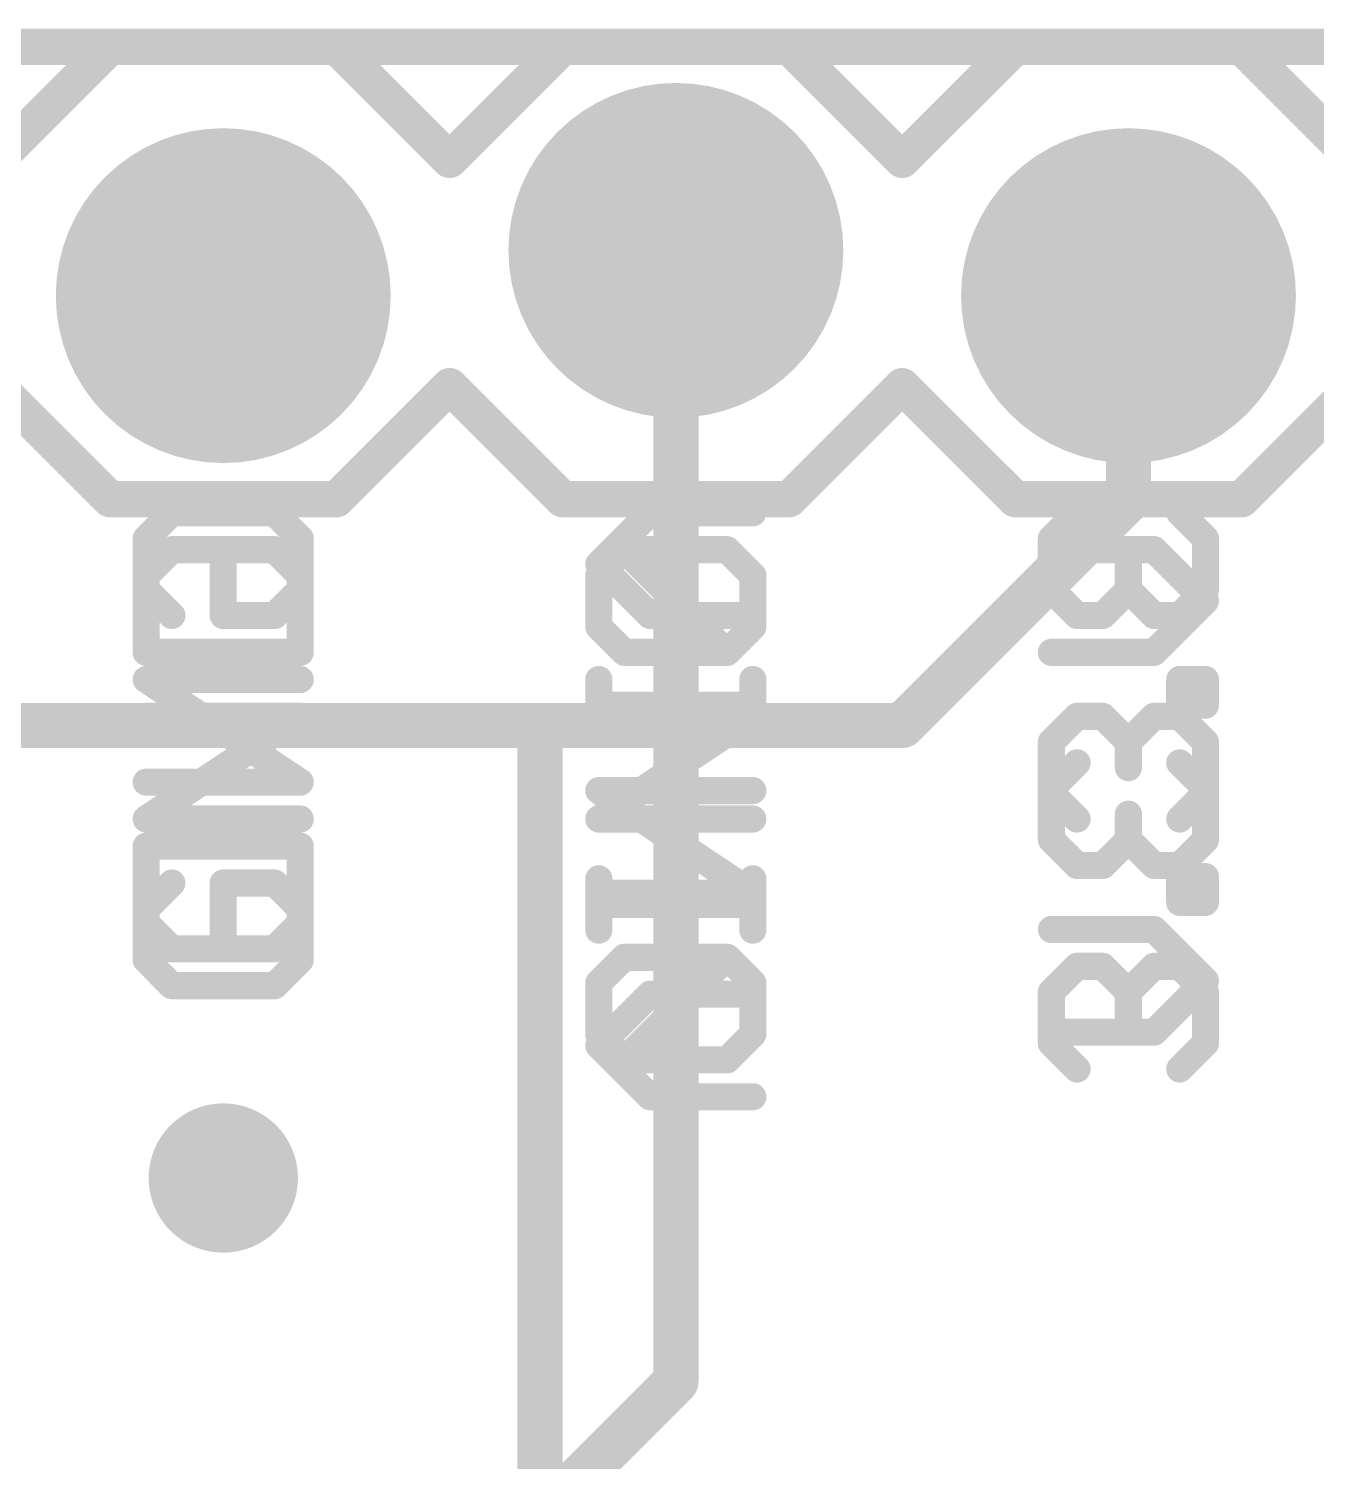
# Model space of a CAD drawing. Extents: x -22 to 88, y -20 to 45.
# Drawn here: x 17.96 to 25.18, y 36.51 to 44.55 of the extents above; entities that cross this region are included whole.
import ezdxf

# ---------------------------------------------------------------- set-up
doc = ezdxf.new("R2010")
doc.units = 0
for name, color, linetype in [('1', 12, 'CONTINUOUS'), ('16', 132, 'CONTINUOUS'), ('17', 110, 'CONTINUOUS'), ('18', 110, 'CONTINUOUS'), ('20', 53, 'CONTINUOUS'), ('21', 41, 'CONTINUOUS'), ('22', 40, 'CONTINUOUS'), ('51', 53, 'CONTINUOUS')]:
    doc.layers.add(name, color=color, linetype=linetype)

# ---------------------------------------------------------------- blocks, each defined once
blk = doc.blocks.new('RECT')
blk.add_solid([(-0.5, -0.5), (0.5, -0.5), (-0.5, 0.5), (0.5, 0.5)])
blk = doc.blocks.new('ROUNDP')
at = {"const_width": 0.5}
blk.add_lwpolyline([(0, -0.25, 1), (0, 0.25, 1), (0, -0.25)], format="xyb", dxfattribs=at)
blk = doc.blocks.new('ROUNDV')
at = {"const_width": 0.5}
blk.add_lwpolyline([(0, -0.25, 1), (0, 0.25, 1), (0, -0.25)], format="xyb", dxfattribs=at)

msp = doc.modelspace()

# ---------------------------------------------------------------- linework, layer by layer
at = {"layer": '1'}
for points, const_width in [([(1.778, 44.45), (28.702, 44.45)], 0.1524), ([(21.59, 36.957), (21.59, 43.307)], 0.254), ([(18.161, 33.528), (21.59, 36.957)], 0.254)]:
    msp.add_lwpolyline(points, dxfattribs=dict(at, const_width=const_width))
at = {"layer": '1', "const_width": 0.127}
for points in [[(21.6535, 43.307, 1), (21.5265, 43.307)], [(21.6349, 36.9121, 1), (21.5451, 37.0019)], [(21.5265, 36.957, 1), (21.6535, 36.957)]]:
    msp.add_lwpolyline(points, format="xyb", dxfattribs=at)
at = {"layer": '16'}
for points, const_width in [([(1.778, 44.45), (28.702, 44.45)], 0.1524), ([(24.13, 43.053), (24.13, 41.91)], 0.254), ([(24.13, 41.91), (22.86, 40.64)], 0.254), ([(20.828, 40.64), (15.113, 40.64)], 0.254), ([(22.86, 40.64), (20.828, 40.64)], 0.254), ([(20.828, 34.163), (20.828, 40.64)], 0.254)]:
    msp.add_lwpolyline(points, dxfattribs=dict(at, const_width=const_width))
at = {"layer": '16', "const_width": 0.127}
for points in [[(24.1935, 43.053, 1), (24.0665, 43.053)], [(24.1749, 41.8651, 1), (24.0851, 41.9549)], [(24.0665, 41.91, 1), (24.1935, 41.91)], [(20.828, 40.7035, 1), (20.828, 40.5765)], [(20.8915, 40.64, 1), (20.7645, 40.64)], [(20.828, 40.5765, 1), (20.828, 40.7035)], [(22.8151, 40.6849, 1), (22.9049, 40.5951)], [(22.86, 40.5765, 1), (22.86, 40.7035)]]:
    msp.add_lwpolyline(points, format="xyb", dxfattribs=at)
at = {"layer": '20', "const_width": 0.2032}
msp.add_lwpolyline([(1.778, 44.45), (28.702, 44.45)], dxfattribs=at)
at = {"layer": '21'}
for points, const_width in [([(17.78, 43.815), (18.415, 44.45)], 0.2032), ([(18.415, 44.45), (19.685, 44.45)], 0.2032), ([(19.685, 44.45), (20.32, 43.815)], 0.2032), ([(20.955, 44.45), (20.32, 43.815)], 0.2032), ([(20.955, 44.45), (22.225, 44.45)], 0.2032), ([(22.225, 44.45), (22.86, 43.815)], 0.2032), ([(23.495, 44.45), (22.86, 43.815)], 0.2032), ([(23.495, 44.45), (24.765, 44.45)], 0.2032), ([(24.765, 44.45), (25.4, 43.815)], 0.2032), ([(18.415, 41.91), (17.78, 42.545)], 0.2032), ([(20.32, 42.545), (19.685, 41.91)], 0.2032), ([(20.32, 42.545), (20.955, 41.91)], 0.2032), ([(22.86, 42.545), (22.225, 41.91)], 0.2032), ([(22.86, 42.545), (23.495, 41.91)], 0.2032), ([(25.4, 42.545), (24.765, 41.91)], 0.2032), ([(19.685, 41.91), (18.415, 41.91)], 0.2032), ([(22.225, 41.91), (20.955, 41.91)], 0.2032), ([(24.765, 41.91), (23.495, 41.91)], 0.2032), ([(18.7615, 41.6269), (18.6175, 41.4828)], 0.1524), ([(19.3377, 41.6269), (18.7615, 41.6269)], 0.1524), ([(19.4818, 41.4828), (19.3377, 41.6269)], 0.1524), ([(21.1575, 41.4828), (21.3015, 41.6269)], 0.1524), ([(21.3015, 41.6269), (21.8777, 41.6269)], 0.1524), ([(21.8777, 41.0507), (21.3015, 41.6269)], 0.1524), ([(21.8777, 41.6269), (22.0218, 41.4828)], 0.1524), ([(24.2737, 41.6269), (23.6975, 41.6269)], 0.1524), ([(24.5618, 41.3388), (24.2737, 41.6269)], 0.1524), ([(18.6175, 41.4828), (18.6175, 41.0507)], 0.1524), ([(19.4818, 41.0507), (19.4818, 41.4828)], 0.1524), ([(21.1575, 41.1947), (21.1575, 41.4828)], 0.1524), ([(22.0218, 41.4828), (22.0218, 41.1947)], 0.1524), ([(24.2737, 41.0507), (24.5618, 41.3388)], 0.1524), ([(21.3015, 41.0507), (21.1575, 41.1947)], 0.1524), ([(22.0218, 41.1947), (21.8777, 41.0507)], 0.1524), ([(18.6175, 41.0507), (19.4818, 41.0507)], 0.1524), ([(21.8777, 41.0507), (21.3015, 41.0507)], 0.1524), ([(23.6975, 41.0507), (24.2737, 41.0507)], 0.1524), ([(18.6175, 40.1152), (19.4818, 40.6914)], 0.1524), ([(19.4818, 40.6914), (18.6175, 40.6914)], 0.1524), ([(21.1575, 40.1152), (22.0218, 40.6914)], 0.1524), ([(22.0218, 40.6914), (21.1575, 40.6914)], 0.1524), ([(23.6975, 40.5473), (23.8415, 40.6914)], 0.1524), ([(23.8415, 40.6914), (23.9856, 40.6914)], 0.1524), ([(23.9856, 40.6914), (24.1296, 40.5473)], 0.1524), ([(24.1296, 40.5473), (24.2737, 40.6914)], 0.1524), ([(24.2737, 40.6914), (24.4177, 40.6914)], 0.1524), ([(24.4177, 40.6914), (24.5618, 40.5473)], 0.1524), ([(23.6975, 40.2592), (23.6975, 40.5473)], 0.1524), ([(24.1296, 40.5473), (24.1296, 40.4033)], 0.1524), ([(24.5618, 40.5473), (24.5618, 40.2592)], 0.1524), ([(23.8415, 40.1152), (23.6975, 40.2592)], 0.1524), ([(24.5618, 40.2592), (24.4177, 40.1152)], 0.1524), ([(19.4818, 40.1152), (18.6175, 40.1152)], 0.1524), ([(22.0218, 40.1152), (21.1575, 40.1152)], 0.1524), ([(18.7615, 39.7559), (18.6175, 39.6118)], 0.1524), ([(19.3377, 39.7559), (19.0496, 39.7559)], 0.1524), ([(19.0496, 39.7559), (19.0496, 39.4678)], 0.1524), ([(19.4818, 39.6118), (19.3377, 39.7559)], 0.1524), ([(21.1575, 39.4915), (21.1575, 39.7796)], 0.1524), ([(22.0218, 39.4915), (22.0218, 39.7796)], 0.1524), ([(24.4177, 39.6474), (24.4177, 39.7915)], 0.1524), ([(24.4177, 39.7915), (24.5618, 39.7915)], 0.1524), ([(24.5618, 39.7915), (24.5618, 39.6474)], 0.1524), ([(18.6175, 39.6118), (18.6175, 39.3237)], 0.1524), ([(19.4818, 39.3237), (19.4818, 39.6118)], 0.1524), ([(22.0218, 39.6355), (21.1575, 39.6355)], 0.1524), ([(24.5618, 39.6474), (24.4177, 39.6474)], 0.1524), ([(18.6175, 39.3237), (18.7615, 39.1796)], 0.1524), ([(19.3377, 39.1796), (19.4818, 39.3237)], 0.1524), ([(23.6975, 39.1441), (23.8415, 39.2881)], 0.1524), ([(23.8415, 39.2881), (23.9856, 39.2881)], 0.1524), ([(23.9856, 39.2881), (24.1296, 39.1441)], 0.1524), ([(24.1296, 39.1441), (24.2737, 39.2881)], 0.1524), ([(24.2737, 39.2881), (24.4177, 39.2881)], 0.1524), ([(24.4177, 39.2881), (24.5618, 39.1441)], 0.1524), ([(18.7615, 39.1796), (19.3377, 39.1796)], 0.1524), ([(21.1575, 38.8441), (21.4456, 39.1322)], 0.1524), ([(21.4456, 39.1322), (22.0218, 39.1322)], 0.1524), ([(21.5896, 38.556), (21.5896, 39.1322)], 0.1524), ([(23.6975, 38.8559), (23.6975, 39.1441)], 0.1524), ([(24.1296, 39.1441), (24.1296, 39)], 0.1524), ([(24.5618, 39.1441), (24.5618, 38.8559)], 0.1524), ([(23.8415, 38.7119), (23.6975, 38.8559)], 0.1524), ([(24.5618, 38.8559), (24.4177, 38.7119)], 0.1524), ([(21.4456, 38.556), (21.1575, 38.8441)], 0.1524), ([(22.0218, 38.556), (21.4456, 38.556)], 0.1524)]:
    msp.add_lwpolyline(points, dxfattribs=dict(at, const_width=const_width))
for points, const_width in [([(18.415, 44.5008, 1), (18.415, 44.3992)], 0.1016), ([(18.4509, 44.4141, 1), (18.3791, 44.4859)], 0.1016), ([(19.7209, 44.4859, 1), (19.6491, 44.4141)], 0.1016), ([(19.685, 44.3992, 1), (19.685, 44.5008)], 0.1016), ([(20.955, 44.5008, 1), (20.955, 44.3992)], 0.1016), ([(20.9909, 44.4141, 1), (20.9191, 44.4859)], 0.1016), ([(22.2609, 44.4859, 1), (22.1891, 44.4141)], 0.1016), ([(22.225, 44.3992, 1), (22.225, 44.5008)], 0.1016), ([(23.495, 44.5008, 1), (23.495, 44.3992)], 0.1016), ([(23.5309, 44.4141, 1), (23.4591, 44.4859)], 0.1016), ([(24.8009, 44.4859, 1), (24.7291, 44.4141)], 0.1016), ([(24.765, 44.3992, 1), (24.765, 44.5008)], 0.1016), ([(20.2841, 43.8509, 1), (20.3559, 43.7791)], 0.1016), ([(20.2841, 43.7791, 1), (20.3559, 43.8509)], 0.1016), ([(22.8241, 43.8509, 1), (22.8959, 43.7791)], 0.1016), ([(22.8241, 43.7791, 1), (22.8959, 43.8509)], 0.1016), ([(20.3559, 42.5809, 1), (20.2841, 42.5091)], 0.1016), ([(20.3559, 42.5091, 1), (20.2841, 42.5809)], 0.1016), ([(22.8959, 42.5809, 1), (22.8241, 42.5091)], 0.1016), ([(22.8959, 42.5091, 1), (22.8241, 42.5809)], 0.1016), ([(18.415, 41.9608, 1), (18.415, 41.8592)], 0.1016), ([(18.3791, 41.8741, 1), (18.4509, 41.9459)], 0.1016), ([(19.6491, 41.9459, 1), (19.7209, 41.8741)], 0.1016), ([(19.685, 41.8592, 1), (19.685, 41.9608)], 0.1016), ([(20.955, 41.9608, 1), (20.955, 41.8592)], 0.1016), ([(20.9191, 41.8741, 1), (20.9909, 41.9459)], 0.1016), ([(22.1891, 41.9459, 1), (22.2609, 41.8741)], 0.1016), ([(22.225, 41.8592, 1), (22.225, 41.9608)], 0.1016), ([(23.495, 41.9608, 1), (23.495, 41.8592)], 0.1016), ([(23.4591, 41.8741, 1), (23.5309, 41.9459)], 0.1016), ([(24.7291, 41.9459, 1), (24.8009, 41.8741)], 0.1016), ([(24.765, 41.8592, 1), (24.765, 41.9608)], 0.1016), ([(18.7615, 41.665, 1), (18.7615, 41.5888)], 0.0762), ([(18.7885, 41.6, 1), (18.7346, 41.6538)], 0.0762), ([(19.3647, 41.6538, 1), (19.3108, 41.6)], 0.0762), ([(19.3377, 41.5888, 1), (19.3377, 41.665)], 0.0762), ([(21.3015, 41.665, 1), (21.3015, 41.5888)], 0.0762), ([(21.3285, 41.6538, 1), (21.2746, 41.6)], 0.0762), ([(21.3285, 41.6, 1), (21.2746, 41.6538)], 0.0762), ([(21.9047, 41.6538, 1), (21.8508, 41.6)], 0.0762), ([(21.8777, 41.5888, 1), (21.8777, 41.665)], 0.0762), ([(23.6975, 41.665, 1), (23.6975, 41.5888)], 0.0762), ([(24.3006, 41.6538, 1), (24.2467, 41.6)], 0.0762), ([(24.2737, 41.5888, 1), (24.2737, 41.665)], 0.0762), ([(18.5905, 41.5098, 1), (18.6444, 41.4559)], 0.0762), ([(18.6556, 41.4828, 1), (18.5794, 41.4828)], 0.0762), ([(19.5199, 41.4828, 1), (19.4437, 41.4828)], 0.0762), ([(19.4549, 41.4559, 1), (19.5087, 41.5098)], 0.0762), ([(21.1305, 41.5098, 1), (21.1844, 41.4559)], 0.0762), ([(21.1956, 41.4828, 1), (21.1194, 41.4828)], 0.0762), ([(22.0599, 41.4828, 1), (21.9837, 41.4828)], 0.0762), ([(21.9949, 41.4559, 1), (22.0487, 41.5098)], 0.0762), ([(24.5887, 41.3119, 1), (24.5349, 41.3657)], 0.0762), ([(24.5349, 41.3119, 1), (24.5887, 41.3657)], 0.0762), ([(21.1844, 41.2217, 1), (21.1305, 41.1678)], 0.0762), ([(22.0487, 41.1678, 1), (21.9949, 41.2217)], 0.0762), ([(21.1194, 41.1947, 1), (21.1956, 41.1947)], 0.0762), ([(21.9837, 41.1947, 1), (22.0599, 41.1947)], 0.0762), ([(18.6175, 41.0888, 1), (18.6175, 41.0126)], 0.0762), ([(19.4818, 41.0126, 1), (19.4818, 41.0888)], 0.0762), ([(21.3015, 41.0888, 1), (21.3015, 41.0126)], 0.0762), ([(21.2746, 41.0237, 1), (21.3285, 41.0776)], 0.0762), ([(21.8508, 41.0776, 1), (21.9047, 41.0237)], 0.0762), ([(21.8508, 41.0237, 1), (21.9047, 41.0776)], 0.0762), ([(21.8777, 41.0126, 1), (21.8777, 41.0888)], 0.0762), ([(23.6975, 41.0888, 1), (23.6975, 41.0126)], 0.0762), ([(24.2467, 41.0776, 1), (24.3006, 41.0237)], 0.0762), ([(24.2737, 41.0126, 1), (24.2737, 41.0888)], 0.0762), ([(18.5794, 41.0507, 1), (18.6556, 41.0507)], 0.0762), ([(19.4437, 41.0507, 1), (19.5199, 41.0507)], 0.0762), ([(18.6175, 40.7295, 1), (18.6175, 40.6533)], 0.0762), ([(19.5029, 40.6597, 1), (19.4607, 40.7231)], 0.0762), ([(19.4818, 40.6533, 1), (19.4818, 40.7295)], 0.0762), ([(21.1575, 40.7295, 1), (21.1575, 40.6533)], 0.0762), ([(22.0429, 40.6597, 1), (22.0007, 40.7231)], 0.0762), ([(22.0218, 40.6533, 1), (22.0218, 40.7295)], 0.0762), ([(23.8415, 40.7295, 1), (23.8415, 40.6533)], 0.0762), ([(23.8685, 40.6644, 1), (23.8146, 40.7183)], 0.0762), ([(24.0125, 40.7183, 1), (23.9586, 40.6644)], 0.0762), ([(23.9856, 40.6533, 1), (23.9856, 40.7295)], 0.0762), ([(24.2737, 40.7295, 1), (24.2737, 40.6533)], 0.0762), ([(24.3006, 40.6644, 1), (24.2467, 40.7183)], 0.0762), ([(24.4447, 40.7183, 1), (24.3908, 40.6644)], 0.0762), ([(24.4177, 40.6533, 1), (24.4177, 40.7295)], 0.0762), ([(23.6705, 40.5743, 1), (23.7244, 40.5204)], 0.0762), ([(23.7356, 40.5473, 1), (23.6594, 40.5473)], 0.0762), ([(24.1677, 40.5473, 1), (24.0915, 40.5473)], 0.0762), ([(24.1027, 40.5743, 1), (24.1566, 40.5204)], 0.0762), ([(24.1027, 40.5204, 1), (24.1566, 40.5743)], 0.0762), ([(24.5999, 40.5473, 1), (24.5237, 40.5473)], 0.0762), ([(24.5349, 40.5204, 1), (24.5887, 40.5743)], 0.0762), ([(24.0915, 40.4033, 1), (24.1677, 40.4033)], 0.0762), ([(23.7244, 40.2862, 1), (23.6705, 40.2323)], 0.0762), ([(23.6594, 40.2592, 1), (23.7356, 40.2592)], 0.0762), ([(24.5237, 40.2592, 1), (24.5999, 40.2592)], 0.0762), ([(24.5887, 40.2323, 1), (24.5349, 40.2862)], 0.0762), ([(18.5963, 40.1469, 1), (18.6386, 40.0835)], 0.0762), ([(18.6175, 40.1533, 1), (18.6175, 40.0771)], 0.0762), ([(19.4818, 40.0771, 1), (19.4818, 40.1533)], 0.0762), ([(21.1363, 40.1469, 1), (21.1786, 40.0835)], 0.0762), ([(21.1575, 40.1533, 1), (21.1575, 40.0771)], 0.0762), ([(22.0218, 40.0771, 1), (22.0218, 40.1533)], 0.0762), ([(23.8146, 40.0882, 1), (23.8685, 40.1421)], 0.0762), ([(24.3908, 40.1421, 1), (24.4447, 40.0882)], 0.0762), ([(18.7885, 39.7289, 1), (18.7346, 39.7828)], 0.0762), ([(19.0496, 39.794, 1), (19.0496, 39.7178)], 0.0762), ([(19.0877, 39.7559, 1), (19.0115, 39.7559)], 0.0762), ([(19.3647, 39.7828, 1), (19.3108, 39.7289)], 0.0762), ([(19.3377, 39.7178, 1), (19.3377, 39.794)], 0.0762), ([(21.1956, 39.7796, 1), (21.1194, 39.7796)], 0.0762), ([(22.0599, 39.7796, 1), (21.9837, 39.7796)], 0.0762), ([(24.4558, 39.7915, 1), (24.3796, 39.7915)], 0.0762), ([(24.4177, 39.8296, 1), (24.4177, 39.7534)], 0.0762), ([(24.5999, 39.7915, 1), (24.5237, 39.7915)], 0.0762), ([(24.5618, 39.7534, 1), (24.5618, 39.8296)], 0.0762), ([(18.5905, 39.6388, 1), (18.6444, 39.5849)], 0.0762), ([(18.6556, 39.6118, 1), (18.5794, 39.6118)], 0.0762), ([(19.5199, 39.6118, 1), (19.4437, 39.6118)], 0.0762), ([(19.4549, 39.5849, 1), (19.5087, 39.6388)], 0.0762), ([(21.1575, 39.6736, 1), (21.1575, 39.5974)], 0.0762), ([(22.0218, 39.5974, 1), (22.0218, 39.6736)], 0.0762), ([(24.4177, 39.6855, 1), (24.4177, 39.6093)], 0.0762), ([(24.3796, 39.6474, 1), (24.4558, 39.6474)], 0.0762), ([(24.5237, 39.6474, 1), (24.5999, 39.6474)], 0.0762), ([(24.5618, 39.6093, 1), (24.5618, 39.6855)], 0.0762), ([(19.0115, 39.4678, 1), (19.0877, 39.4678)], 0.0762), ([(21.1194, 39.4915, 1), (21.1956, 39.4915)], 0.0762), ([(21.9837, 39.4915, 1), (22.0599, 39.4915)], 0.0762), ([(18.6444, 39.3506, 1), (18.5905, 39.2968)], 0.0762), ([(18.5794, 39.3237, 1), (18.6556, 39.3237)], 0.0762), ([(19.4437, 39.3237, 1), (19.5199, 39.3237)], 0.0762), ([(19.5087, 39.2968, 1), (19.4549, 39.3506)], 0.0762), ([(23.8415, 39.3262, 1), (23.8415, 39.25)], 0.0762), ([(23.8685, 39.2612, 1), (23.8146, 39.3151)], 0.0762), ([(24.0125, 39.3151, 1), (23.9586, 39.2612)], 0.0762), ([(23.9856, 39.25, 1), (23.9856, 39.3262)], 0.0762), ([(24.2737, 39.3262, 1), (24.2737, 39.25)], 0.0762), ([(24.3006, 39.2612, 1), (24.2467, 39.3151)], 0.0762), ([(24.4447, 39.3151, 1), (24.3908, 39.2612)], 0.0762), ([(24.4177, 39.25, 1), (24.4177, 39.3262)], 0.0762), ([(18.7615, 39.2177, 1), (18.7615, 39.1415)], 0.0762), ([(19.3377, 39.1415, 1), (19.3377, 39.2177)], 0.0762), ([(18.7346, 39.1527, 1), (18.7885, 39.2066)], 0.0762), ([(19.3108, 39.2066, 1), (19.3647, 39.1527)], 0.0762), ([(21.4456, 39.1703, 1), (21.4456, 39.0941)], 0.0762), ([(21.4725, 39.1052, 1), (21.4186, 39.1591)], 0.0762), ([(21.6277, 39.1322, 1), (21.5515, 39.1322)], 0.0762), ([(22.0218, 39.0941, 1), (22.0218, 39.1703)], 0.0762), ([(23.6705, 39.171, 1), (23.7244, 39.1171)], 0.0762), ([(23.7356, 39.1441, 1), (23.6594, 39.1441)], 0.0762), ([(24.1677, 39.1441, 1), (24.0915, 39.1441)], 0.0762), ([(24.1027, 39.171, 1), (24.1566, 39.1171)], 0.0762), ([(24.1027, 39.1171, 1), (24.1566, 39.171)], 0.0762), ([(24.5999, 39.1441, 1), (24.5237, 39.1441)], 0.0762), ([(24.5349, 39.1171, 1), (24.5887, 39.171)], 0.0762), ([(24.0915, 39, 1), (24.1677, 39)], 0.0762), ([(23.7244, 38.8829, 1), (23.6705, 38.829)], 0.0762), ([(24.5887, 38.829, 1), (24.5349, 38.8829)], 0.0762), ([(21.1844, 38.871, 1), (21.1305, 38.8171)], 0.0762), ([(21.1305, 38.871, 1), (21.1844, 38.8171)], 0.0762), ([(23.6594, 38.8559, 1), (23.7356, 38.8559)], 0.0762), ([(24.5237, 38.8559, 1), (24.5999, 38.8559)], 0.0762), ([(23.8146, 38.6849, 1), (23.8685, 38.7388)], 0.0762), ([(24.3908, 38.7388, 1), (24.4447, 38.6849)], 0.0762), ([(21.4456, 38.5941, 1), (21.4456, 38.5179)], 0.0762), ([(21.4186, 38.529, 1), (21.4725, 38.5829)], 0.0762), ([(22.0218, 38.5179, 1), (22.0218, 38.5941)], 0.0762), ([(21.5515, 38.556, 1), (21.6277, 38.556)], 0.0762)]:
    msp.add_lwpolyline(points, format="xyb", dxfattribs=dict(at, const_width=const_width))
at = {"layer": '22', "const_width": 0.1524}
for points in [[(18.6175, 41.6897), (18.7615, 41.8338)], [(18.7615, 41.8338), (19.3377, 41.8338)], [(19.3377, 41.8338), (19.4818, 41.6897)], [(21.4456, 41.8338), (21.1575, 41.5457)], [(22.0218, 41.8338), (21.4456, 41.8338)], [(21.5896, 41.8338), (21.5896, 41.2576)], [(23.8415, 41.8338), (23.6975, 41.6897)], [(24.5618, 41.6897), (24.4177, 41.8338)], [(18.6175, 41.4016), (18.6175, 41.6897)], [(19.4818, 41.6897), (19.4818, 41.4016)], [(23.6975, 41.6897), (23.6975, 41.4016)], [(24.5618, 41.4016), (24.5618, 41.6897)], [(19.0496, 41.2576), (19.0496, 41.5457)], [(21.1575, 41.5457), (21.4456, 41.2576)], [(24.1296, 41.4016), (24.1296, 41.5457)], [(18.7615, 41.2576), (18.6175, 41.4016)], [(19.4818, 41.4016), (19.3377, 41.2576)], [(23.6975, 41.4016), (23.8415, 41.2576)], [(23.9856, 41.2576), (24.1296, 41.4016)], [(24.1296, 41.4016), (24.2737, 41.2576)], [(24.4177, 41.2576), (24.5618, 41.4016)], [(19.3377, 41.2576), (19.0496, 41.2576)], [(21.4456, 41.2576), (22.0218, 41.2576)], [(23.8415, 41.2576), (23.9856, 41.2576)], [(24.2737, 41.2576), (24.4177, 41.2576)], [(19.4818, 40.8983), (18.6175, 40.8983)], [(18.6175, 40.8983), (19.4818, 40.3221)], [(21.1575, 40.8983), (21.1575, 40.6102)], [(22.0218, 40.8983), (22.0218, 40.6102)], [(24.5618, 40.8983), (24.4177, 40.8983)], [(24.4177, 40.8983), (24.4177, 40.7542)], [(24.5618, 40.7542), (24.5618, 40.8983)], [(22.0218, 40.7542), (21.1575, 40.7542)], [(24.4177, 40.7542), (24.5618, 40.7542)], [(23.8415, 40.4305), (23.6975, 40.2865)], [(24.5618, 40.2865), (24.4177, 40.4305)], [(19.4818, 40.3221), (18.6175, 40.3221)], [(22.0218, 40.2746), (21.1575, 40.2746)], [(21.1575, 40.2746), (22.0218, 39.6984)], [(23.6975, 40.2865), (23.6975, 39.9984)], [(24.5618, 39.9984), (24.5618, 40.2865)], [(24.1296, 39.9984), (24.1296, 40.1424)], [(23.6975, 39.9984), (23.8415, 39.8543)], [(23.9856, 39.8543), (24.1296, 39.9984)], [(24.1296, 39.9984), (24.2737, 39.8543)], [(24.4177, 39.8543), (24.5618, 39.9984)], [(18.6175, 39.9628), (19.4818, 39.9628)], [(18.6175, 39.5306), (18.6175, 39.9628)], [(19.4818, 39.9628), (19.4818, 39.5306)], [(23.8415, 39.8543), (23.9856, 39.8543)], [(24.2737, 39.8543), (24.4177, 39.8543)], [(22.0218, 39.6984), (21.1575, 39.6984)], [(18.7615, 39.3865), (18.6175, 39.5306)], [(19.4818, 39.5306), (19.3377, 39.3865)], [(23.6975, 39.495), (24.2737, 39.495)], [(24.2737, 39.495), (24.5618, 39.2069)], [(19.3377, 39.3865), (18.7615, 39.3865)], [(21.3015, 39.3391), (21.1575, 39.195)], [(21.8777, 39.3391), (21.3015, 39.3391)], [(21.8777, 39.3391), (21.3015, 38.7629)], [(22.0218, 39.195), (21.8777, 39.3391)], [(21.1575, 39.195), (21.1575, 38.9069)], [(22.0218, 38.9069), (22.0218, 39.195)], [(24.5618, 39.2069), (24.2737, 38.9188)], [(21.1575, 38.9069), (21.3015, 38.7629)], [(21.8777, 38.7629), (22.0218, 38.9069)], [(24.2737, 38.9188), (23.6975, 38.9188)], [(21.3015, 38.7629), (21.8777, 38.7629)]]:
    msp.add_lwpolyline(points, dxfattribs=at)
at = {"layer": '22', "const_width": 0.0762}
for points in [[(18.7615, 41.8719, 1), (18.7615, 41.7957)], [(18.7885, 41.8069, 1), (18.7346, 41.8607)], [(19.3647, 41.8607, 1), (19.3108, 41.8069)], [(19.3377, 41.7957, 1), (19.3377, 41.8719)], [(21.4456, 41.8719, 1), (21.4456, 41.7957)], [(21.4725, 41.8069, 1), (21.4186, 41.8607)], [(21.6277, 41.8338, 1), (21.5515, 41.8338)], [(22.0218, 41.7957, 1), (22.0218, 41.8719)], [(23.8685, 41.8069, 1), (23.8146, 41.8607)], [(24.4447, 41.8607, 1), (24.3908, 41.8069)], [(18.5905, 41.7167, 1), (18.6444, 41.6628)], [(18.6556, 41.6897, 1), (18.5794, 41.6897)], [(19.5199, 41.6897, 1), (19.4437, 41.6897)], [(19.4549, 41.6628, 1), (19.5087, 41.7167)], [(23.6705, 41.7167, 1), (23.7244, 41.6628)], [(23.7356, 41.6897, 1), (23.6594, 41.6897)], [(24.5999, 41.6897, 1), (24.5237, 41.6897)], [(24.5349, 41.6628, 1), (24.5887, 41.7167)], [(19.0877, 41.5457, 1), (19.0115, 41.5457)], [(21.1844, 41.5726, 1), (21.1305, 41.5187)], [(21.1305, 41.5726, 1), (21.1844, 41.5187)], [(24.1677, 41.5457, 1), (24.0915, 41.5457)], [(18.6444, 41.4286, 1), (18.5905, 41.3747)], [(18.5794, 41.4016, 1), (18.6556, 41.4016)], [(19.4437, 41.4016, 1), (19.5199, 41.4016)], [(19.5087, 41.3747, 1), (19.4549, 41.4286)], [(23.7244, 41.4286, 1), (23.6705, 41.3747)], [(23.6594, 41.4016, 1), (23.7356, 41.4016)], [(24.1566, 41.4286, 1), (24.1027, 41.3747)], [(24.0915, 41.4016, 1), (24.1677, 41.4016)], [(24.1566, 41.3747, 1), (24.1027, 41.4286)], [(24.5237, 41.4016, 1), (24.5999, 41.4016)], [(24.5887, 41.3747, 1), (24.5349, 41.4286)], [(18.7346, 41.2306, 1), (18.7885, 41.2845)], [(19.0496, 41.2957, 1), (19.0496, 41.2195)], [(19.0115, 41.2576, 1), (19.0877, 41.2576)], [(19.3108, 41.2845, 1), (19.3647, 41.2306)], [(19.3377, 41.2195, 1), (19.3377, 41.2957)], [(21.4456, 41.2957, 1), (21.4456, 41.2195)], [(21.4186, 41.2306, 1), (21.4725, 41.2845)], [(21.5515, 41.2576, 1), (21.6277, 41.2576)], [(22.0218, 41.2195, 1), (22.0218, 41.2957)], [(23.8415, 41.2957, 1), (23.8415, 41.2195)], [(23.8146, 41.2306, 1), (23.8685, 41.2845)], [(23.9586, 41.2845, 1), (24.0125, 41.2306)], [(23.9856, 41.2195, 1), (23.9856, 41.2957)], [(24.2737, 41.2957, 1), (24.2737, 41.2195)], [(24.2467, 41.2306, 1), (24.3006, 41.2845)], [(24.3908, 41.2845, 1), (24.4447, 41.2306)], [(24.4177, 41.2195, 1), (24.4177, 41.2957)], [(18.6386, 40.93, 1), (18.5963, 40.8666)], [(18.6175, 40.9364, 1), (18.6175, 40.8602)], [(19.4818, 40.8602, 1), (19.4818, 40.9364)], [(21.1956, 40.8983, 1), (21.1194, 40.8983)], [(22.0599, 40.8983, 1), (21.9837, 40.8983)], [(24.4177, 40.9364, 1), (24.4177, 40.8602)], [(24.4558, 40.8983, 1), (24.3796, 40.8983)], [(24.5999, 40.8983, 1), (24.5237, 40.8983)], [(24.5618, 40.8602, 1), (24.5618, 40.9364)], [(21.1575, 40.7923, 1), (21.1575, 40.7161)], [(22.0218, 40.7161, 1), (22.0218, 40.7923)], [(24.4177, 40.7923, 1), (24.4177, 40.7161)], [(24.3796, 40.7542, 1), (24.4558, 40.7542)], [(24.5237, 40.7542, 1), (24.5999, 40.7542)], [(24.5618, 40.7161, 1), (24.5618, 40.7923)], [(21.1194, 40.6102, 1), (21.1956, 40.6102)], [(21.9837, 40.6102, 1), (22.0599, 40.6102)], [(23.8685, 40.4036, 1), (23.8146, 40.4575)], [(24.4447, 40.4575, 1), (24.3908, 40.4036)], [(18.6175, 40.3602, 1), (18.6175, 40.284)], [(19.4607, 40.2904, 1), (19.5029, 40.3538)], [(19.4818, 40.284, 1), (19.4818, 40.3602)], [(21.1786, 40.3063, 1), (21.1363, 40.2429)], [(21.1575, 40.3127, 1), (21.1575, 40.2365)], [(22.0218, 40.2365, 1), (22.0218, 40.3127)], [(23.6705, 40.3134, 1), (23.7244, 40.2595)], [(23.7356, 40.2865, 1), (23.6594, 40.2865)], [(24.5999, 40.2865, 1), (24.5237, 40.2865)], [(24.5349, 40.2595, 1), (24.5887, 40.3134)], [(24.1677, 40.1424, 1), (24.0915, 40.1424)], [(23.7244, 40.0253, 1), (23.6705, 39.9714)], [(24.1566, 40.0253, 1), (24.1027, 39.9714)], [(24.1566, 39.9714, 1), (24.1027, 40.0253)], [(24.5887, 39.9714, 1), (24.5349, 40.0253)], [(18.6175, 40.0009, 1), (18.6175, 39.9247)], [(18.6556, 39.9628, 1), (18.5794, 39.9628)], [(19.5199, 39.9628, 1), (19.4437, 39.9628)], [(19.4818, 39.9247, 1), (19.4818, 40.0009)], [(23.6594, 39.9984, 1), (23.7356, 39.9984)], [(24.0915, 39.9984, 1), (24.1677, 39.9984)], [(24.5237, 39.9984, 1), (24.5999, 39.9984)], [(23.8415, 39.8924, 1), (23.8415, 39.8162)], [(23.8146, 39.8274, 1), (23.8685, 39.8812)], [(23.9586, 39.8812, 1), (24.0125, 39.8274)], [(23.9856, 39.8162, 1), (23.9856, 39.8924)], [(24.2737, 39.8924, 1), (24.2737, 39.8162)], [(24.2467, 39.8274, 1), (24.3006, 39.8812)], [(24.3908, 39.8812, 1), (24.4447, 39.8274)], [(24.4177, 39.8162, 1), (24.4177, 39.8924)], [(21.1575, 39.7365, 1), (21.1575, 39.6603)], [(22.0007, 39.6667, 1), (22.0429, 39.7301)], [(22.0218, 39.6603, 1), (22.0218, 39.7365)], [(18.6444, 39.5575, 1), (18.5905, 39.5037)], [(18.5794, 39.5306, 1), (18.6556, 39.5306)], [(19.4437, 39.5306, 1), (19.5199, 39.5306)], [(19.5087, 39.5037, 1), (19.4549, 39.5575)], [(23.6975, 39.5331, 1), (23.6975, 39.4569)], [(24.3006, 39.5219, 1), (24.2467, 39.4681)], [(24.2737, 39.4569, 1), (24.2737, 39.5331)], [(18.7615, 39.4246, 1), (18.7615, 39.3484)], [(18.7346, 39.3596, 1), (18.7885, 39.4135)], [(19.3108, 39.4135, 1), (19.3647, 39.3596)], [(19.3377, 39.3484, 1), (19.3377, 39.4246)], [(21.3015, 39.3772, 1), (21.3015, 39.301)], [(21.3285, 39.3121, 1), (21.2746, 39.366)], [(21.9047, 39.366, 1), (21.8508, 39.3121)], [(21.9047, 39.3121, 1), (21.8508, 39.366)], [(21.8777, 39.301, 1), (21.8777, 39.3772)], [(21.1305, 39.222, 1), (21.1844, 39.1681)], [(21.1956, 39.195, 1), (21.1194, 39.195)], [(22.0599, 39.195, 1), (21.9837, 39.195)], [(21.9949, 39.1681, 1), (22.0487, 39.222)], [(24.5887, 39.1799, 1), (24.5349, 39.2338)], [(24.5349, 39.1799, 1), (24.5887, 39.2338)], [(21.1844, 38.9339, 1), (21.1305, 38.88)], [(21.1194, 38.9069, 1), (21.1956, 38.9069)], [(21.9837, 38.9069, 1), (22.0599, 38.9069)], [(22.0487, 38.88, 1), (21.9949, 38.9339)], [(23.6975, 38.9569, 1), (23.6975, 38.8807)], [(24.2467, 38.9457, 1), (24.3006, 38.8918)], [(24.2737, 38.8807, 1), (24.2737, 38.9569)], [(21.3015, 38.801, 1), (21.3015, 38.7248)], [(21.2746, 38.7898, 1), (21.3285, 38.7359)], [(21.2746, 38.7359, 1), (21.3285, 38.7898)], [(21.8508, 38.7898, 1), (21.9047, 38.7359)], [(21.8777, 38.7248, 1), (21.8777, 38.801)]]:
    msp.add_lwpolyline(points, format="xyb", dxfattribs=at)

# ---------------------------------------------------------------- block references
at = {"layer": '17', "xscale": 1.8796, "yscale": 1.8796, "rotation": 90}
for p in [(21.59, 43.307), (21.59, 43.307), (19.05, 43.053), (19.05, 43.053), (24.13, 43.053), (24.13, 43.053)]:
    msp.add_blockref('ROUNDP', p, dxfattribs=at)
at = {"layer": '18', "xscale": 0.8382, "yscale": 0.8382}
msp.add_blockref('ROUNDV', (19.05, 38.1), dxfattribs=at)
msp.add_blockref('ROUNDV', (19.05, 38.1), dxfattribs=at)
at = {"layer": '51', "xscale": 0.508, "yscale": 0.508}
for p in [(19.05, 43.18), (21.59, 43.18), (24.13, 43.18)]:
    msp.add_blockref('RECT', p, dxfattribs=at)

doc.saveas('drawing.dxf')
